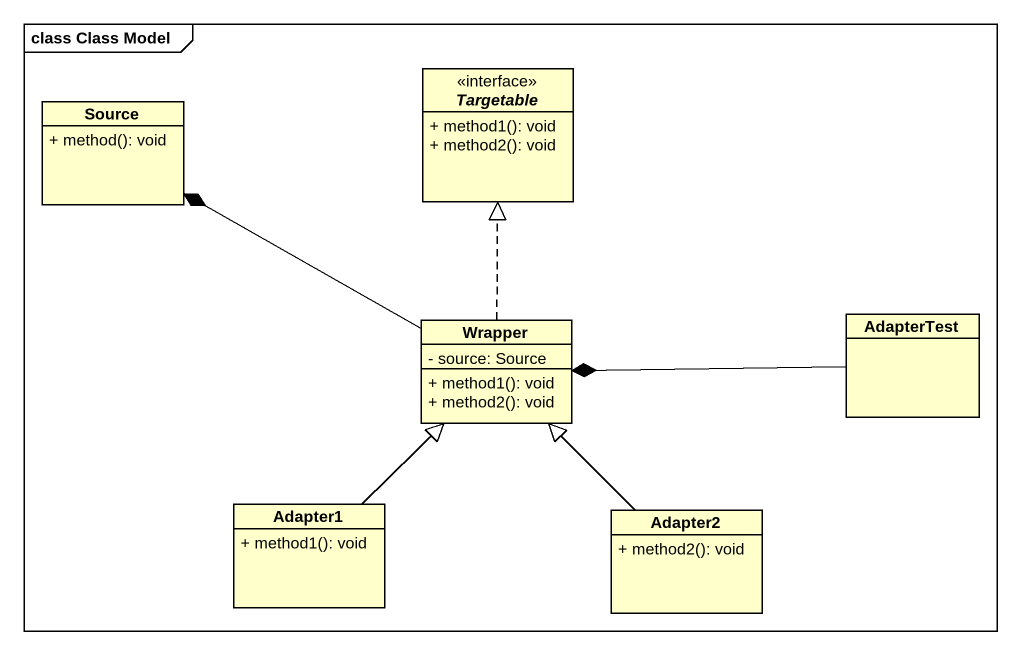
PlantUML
@startuml
mainframe class Class Model
hide circle
hide empty members
skinparam classAttributeIconSize 0
class Source {
  + method(): void
}
interface Targetable <<interface>> {
  + method1(): void
  + method2(): void
}
class Wrapper {
  - source: Source
  + method1(): void
  + method2(): void
}
class AdapterTest
class Adapter1 {
  + method1(): void
}
class Adapter2 {
  + method2(): void
}
Wrapper -left-* Source
Wrapper .up.|> Targetable
AdapterTest -left-* Wrapper
Adapter1 -up-|> Wrapper
Adapter2 -up-|> Wrapper
@enduml
